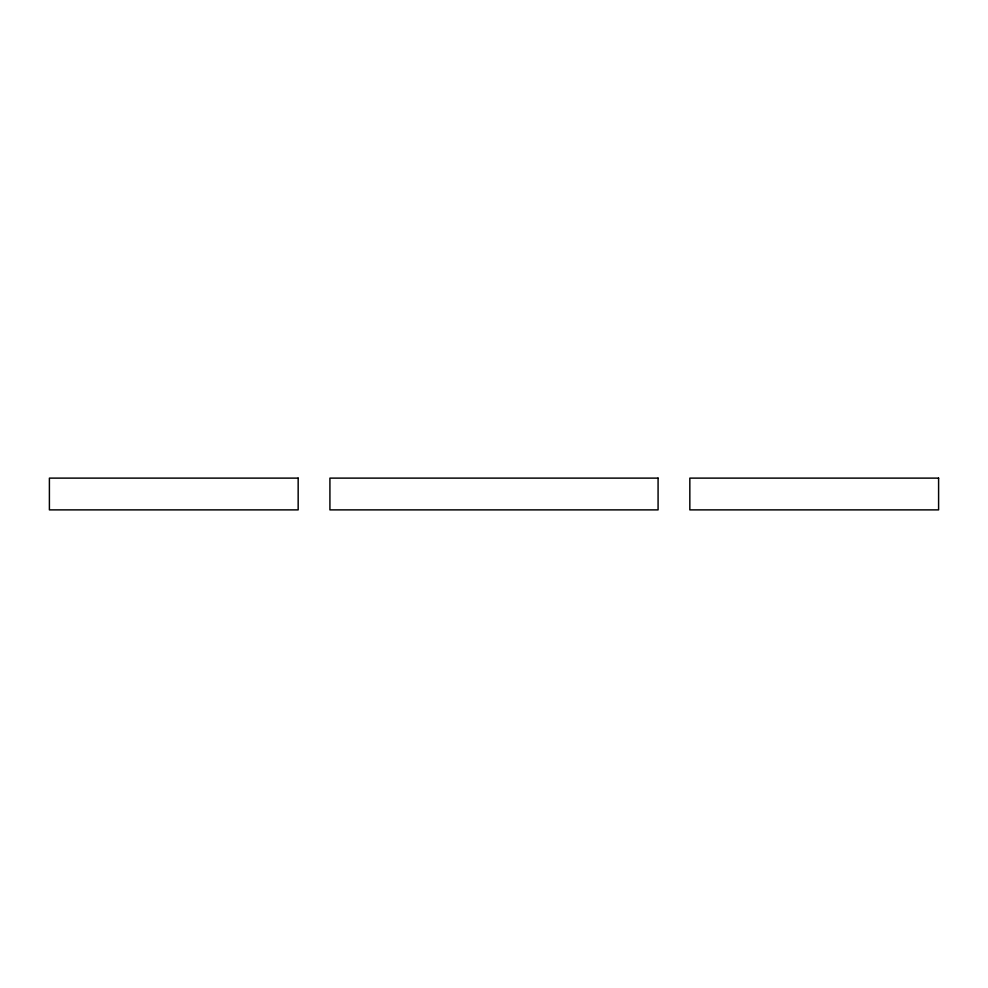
<?xml version="1.0" encoding="UTF-8"?>
<svg xmlns="http://www.w3.org/2000/svg" width="988" height="988" viewBox="0 0 988 988"><rect width="100%" height="100%" fill="white"/><g stroke="black" fill="none" stroke-linecap="round" stroke-linejoin="round"><path stroke-width="1.48" d="M298.166 478.118L49.4 478.118L49.4 509.882L298.166 509.882L298.166 478.118M658.082 478.118L329.918 478.118L329.918 509.882L658.082 509.882L658.082 478.118M938.6 478.118L689.834 478.118L689.834 509.882L938.6 509.882L938.6 478.118"/></g></svg>
